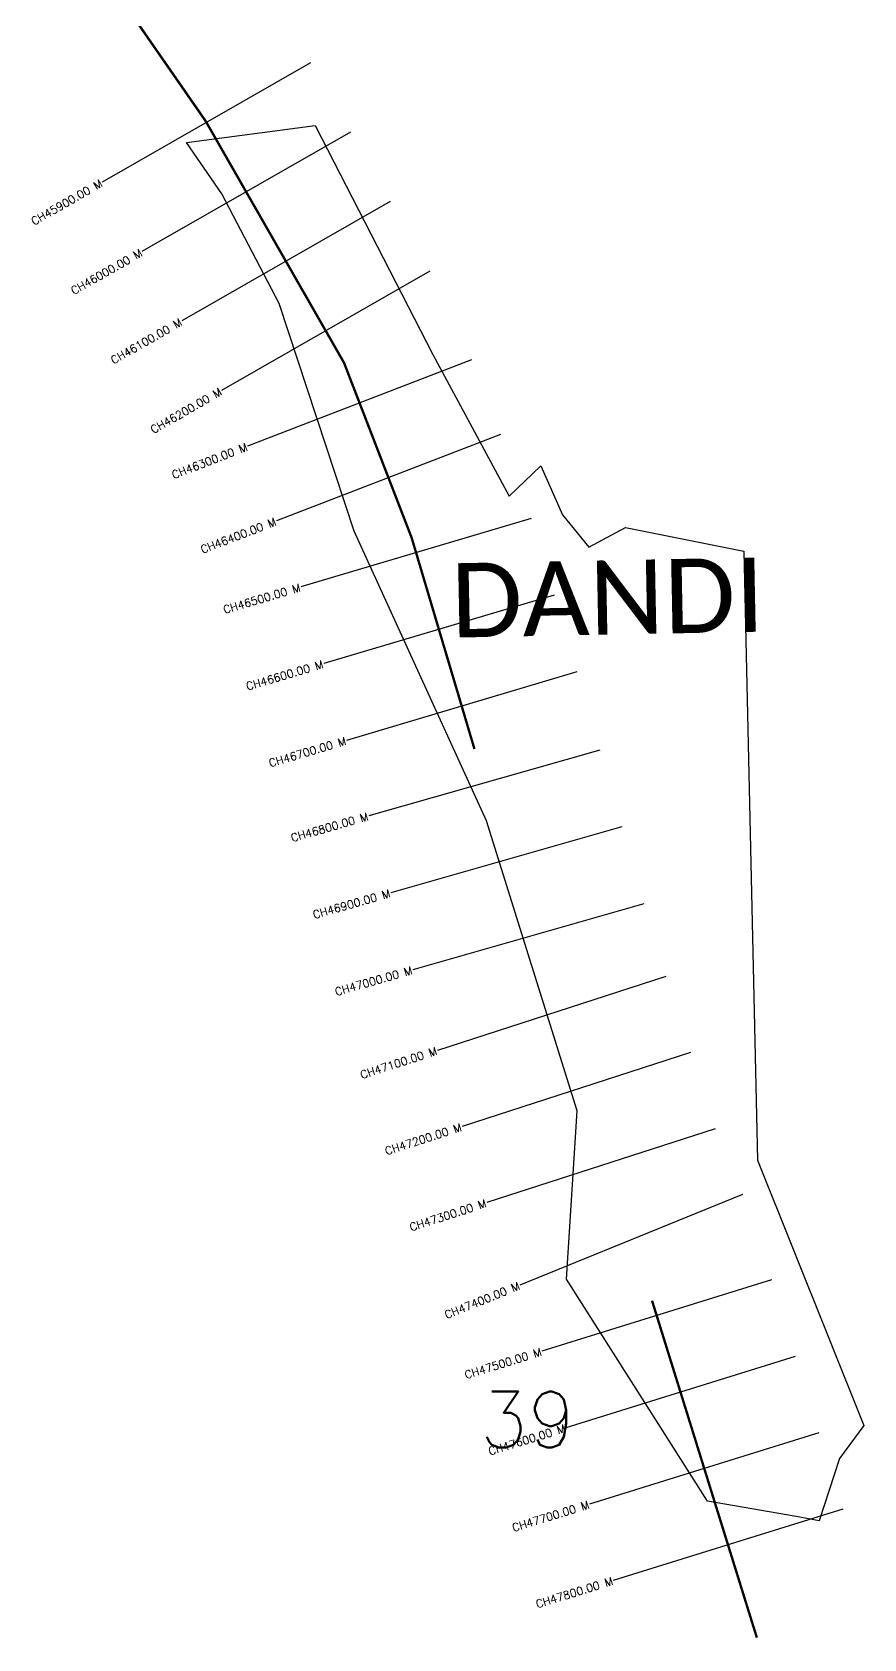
# Model space of a CAD drawing. Header units: metres. Extents: x 255289 to 257997, y 2189968 to 2193793.
# Drawn here: x 256958 to 257997, y 2189968 to 2191975 of the extents above; entities that cross this region are included whole.
import ezdxf
from ezdxf.enums import TextEntityAlignment as Align

# ---------------------------------------------------------------- set-up
doc = ezdxf.new("R2010")
doc.units = ezdxf.units.M
for name, color, linetype in [('CS', 134, 'Continuous'), ('CSMark', 6, 'Continuous'), ('NATURALLY PROTECTED', 3, 'Continuous'), ('village', 3, 'Continuous'), ('VILLAGE NAME', 250, 'Continuous')]:
    doc.layers.add(name, color=color, linetype=linetype)
doc.styles.get("Standard").update_dxf_attribs({"font": 'simplex.shx'})

msp = doc.modelspace()

# ---------------------------------------------------------------- linework, layer by layer
at = {"color": 6, "flags": 128}
msp.add_lwpolyline([(257593.1, 2191433.1), (257620.4, 2191372.2)], dxfattribs=at)
at = {"layer": 'CS'}
for p, q in [((257305.7, 2191936.9), (257045.4, 2191787.8)), ((257355.4, 2191850.1), (257095.1, 2191701.1)), ((257405.1, 2191763.4), (257144.8, 2191614.3)), ((257454.8, 2191676.6), (257194.5, 2191527.5)), ((257506.9, 2191565.8), (257227, 2191457.7)), ((257542.9, 2191472.5), (257263, 2191364.4)), ((257581.3, 2191367.4), (257293.7, 2191281.9)), ((257609.8, 2191271.6), (257322.2, 2191186.1)), ((257638.3, 2191175.7), (257350.7, 2191090.2)), ((257666.8, 2191078.2), (257378.4, 2190995.8)), ((257694.3, 2190982.1), (257405.9, 2190899.6)), ((257721.8, 2190885.9), (257433.3, 2190803.5)), ((257749.5, 2190795.3), (257464.1, 2190702.9)), ((257780.3, 2190700.2), (257494.9, 2190607.7)), ((257811.2, 2190605), (257525.8, 2190512.6)), ((257845, 2190522.6), (257567.1, 2190409.7)), ((257881.2, 2190416), (257594.7, 2190326.9)), ((257910.9, 2190320.5), (257624.4, 2190231.4)), ((257940.6, 2190225), (257654.1, 2190135.9)), ((257970.3, 2190129.5), (257683.8, 2190040.5))]:
    msp.add_line(p, q, dxfattribs=at)
at = {"layer": 'NATURALLY PROTECTED', "const_width": 3, "flags": 128}
for points in [[(256998.9, 2192117.5), (257174.6, 2191864.1), (257347.5, 2191562), (257431.9, 2191343.5), (257510.4, 2191079.4)], [(257732.2, 2190390.1), (257863.1, 2189969.1)]]:
    msp.add_lwpolyline(points, dxfattribs=at)
at = {"layer": 'village', "color": 6}
for points in [[(257638.8, 2190627.5, 0), (257525.4, 2190989.8, 0), (257360.3, 2191351.7, 0), (257266.6, 2191635.9, 0), (257194.9, 2191773.2, 0), (257150.8, 2191837.4, 0), (257311.3, 2191858.7, 0), (257458.6, 2191572.4, 0), (257553.6, 2191395.4, 0), (257593.1, 2191433.1, 0)], [(257620.4, 2191372.2, 0), (257653.3, 2191331.5, 0), (257698.9, 2191356.2, 0), (257847, 2191326.8, 0), (257864, 2190565.6, 0), (257996.7, 2190234, 0), (257966.4, 2190193.1, 0), (257940.8, 2190115.2, 0), (257912.3, 2190120.5, 0), (257801.3, 2190139.5, 0), (257625.2, 2190417.1, 0), (257638.8, 2190627.5, 0)]]:
    msp.add_polyline3d(points, dxfattribs=at)

# ---------------------------------------------------------------- texts
at = {"insert": (257517, 2190276.8), "char_height": 70, "attachment_point": 1}
msp.add_mtext_dynamic_manual_height_columns('39', width=95.172, gutter_width=1, heights=[0], dxfattribs=at)
at = {"layer": 'CSMark'}
for s, rotation, p in [('CH45900.00 M', 29.7947, (257044.5, 2191787.4)), ('CH46000.00 M', 29.7947, (257094.2, 2191700.6)), ('CH46100.00 M', 29.7947, (257143.9, 2191613.8)), ('CH46200.00 M', 29.7947, (257193.6, 2191527)), ('CH46300.00 M', 21.1043, (257226.1, 2191457.4)), ('CH46400.00 M', 21.1043, (257262.1, 2191364.1)), ('CH46500.00 M', 16.5589, (257292.7, 2191281.6)), ('CH46600.00 M', 16.5589, (257321.2, 2191185.8)), ('CH46700.00 M', 16.5589, (257349.7, 2191089.9)), ('CH46800.00 M', 15.9473, (257377.4, 2190995.5)), ('CH46900.00 M', 15.9473, (257404.9, 2190899.4)), ('CH47000.00 M', 15.9473, (257432.4, 2190803.2)), ('CH47100.00 M', 17.9481, (257463.2, 2190702.6)), ('CH47200.00 M', 17.9481, (257494, 2190607.4)), ('CH47300.00 M', 17.9481, (257524.8, 2190512.3)), ('CH47400.00 M', 22.1138, (257566.2, 2190409.3)), ('CH47500.00 M', 17.2708, (257593.8, 2190326.6)), ('CH47600.00 M', 17.2708, (257623.5, 2190231.1)), ('CH47700.00 M', 17.2708, (257653.2, 2190135.6)), ('CH47800.00 M', 17.2708, (257682.8, 2190040.2))]:
    msp.add_text(s, height=10, rotation=rotation, dxfattribs=at).set_placement(p, align=Align.MIDDLE_RIGHT)
at = {"layer": 'VILLAGE NAME', "insert": (257480.2, 2191311.4), "char_height": 92.815, "attachment_point": 1, "rotation": 1.1028}
msp.add_mtext_dynamic_manual_height_columns('{\\fCalibri|b0|i0|c0|p34;DANDI}', width=620.426, gutter_width=464.1, heights=[0], dxfattribs=at)

doc.saveas('drawing.dxf')
